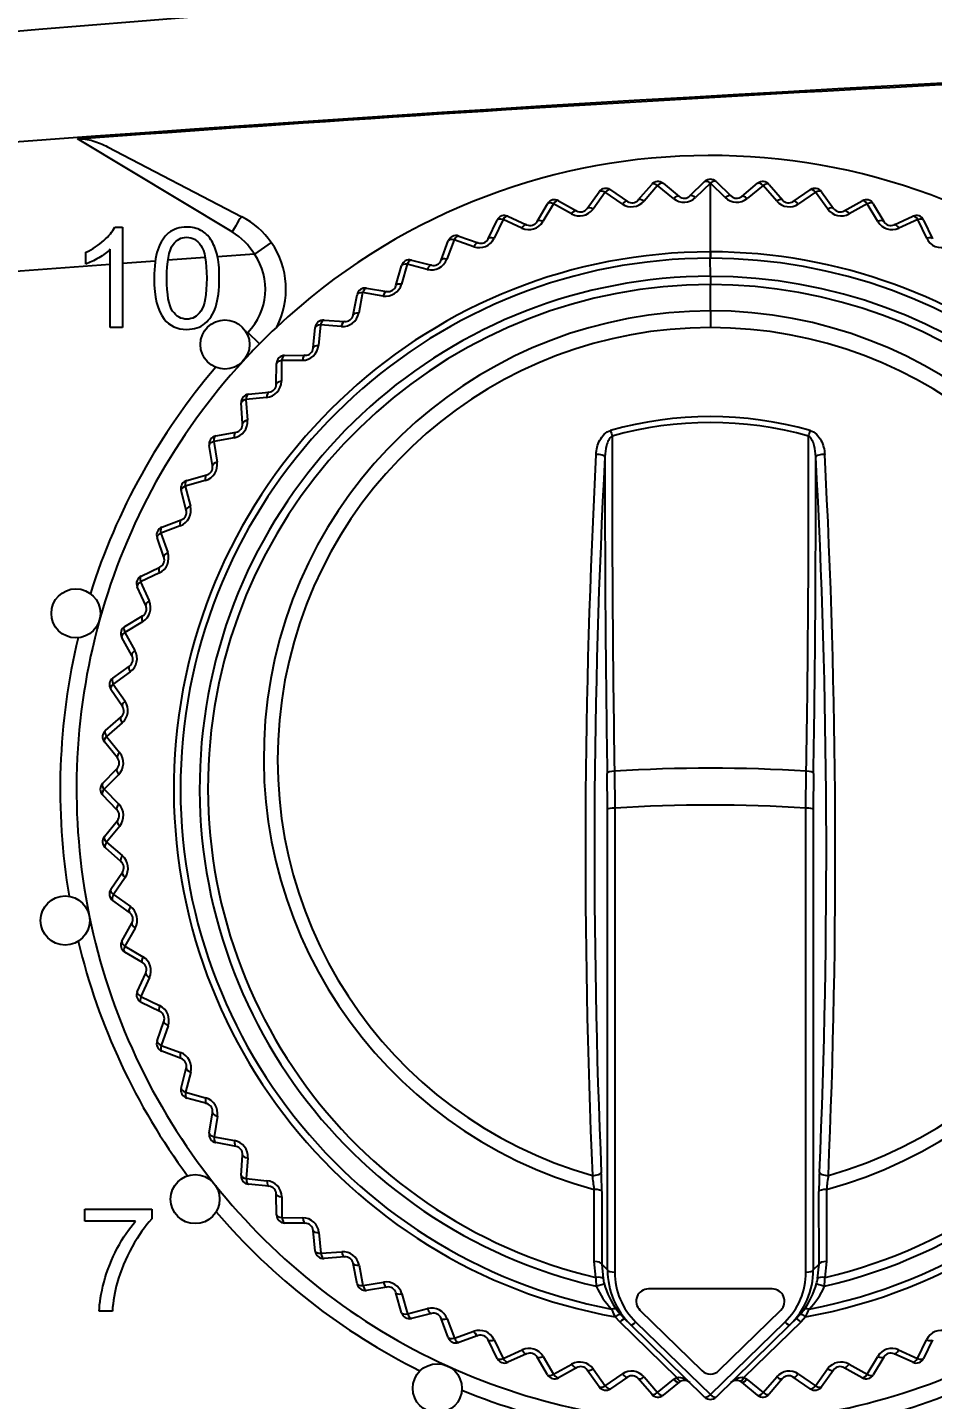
# Model space of a CAD drawing. Header units: millimetres. Extents: x -16130 to 36813, y -8099 to 27484.
# Drawn here: x 30129.19 to 30151.32, y 18296.05 to 18329.6 of the extents above; entities that cross this region are included whole.
import ezdxf

# ---------------------------------------------------------------- set-up
doc = ezdxf.new("R2010")
doc.units = ezdxf.units.MM
doc.header["$LTSCALE"] = 6
doc.header["$PDMODE"] = 99
doc.header["$PDSIZE"] = 1
doc.layers.add('08_DIM', color=3, linetype='Continuous', lineweight=13)
doc.styles.add('KSS_TXT', font='txt.shx', dxfattribs={"bigfont": 'extfont2.shx'})
doc.dimstyles.new('KSS_DIM', dxfattribs={"dimtxt": 3, "dimasz": 2.5, "dimexe": 1.25, "dimexo": 0.625, "dimtad": 1, "dimdsep": 46, "dimtxsty": 'KSS_TXT', "dimblk": 'OPEN30', "dimcen": 0, "dimazin": 2, "dimtfac": 0.75, "dimtmove": 0, "dimatfit": 3, "dimldrblk": 'OPEN30', "dimfxl": 1, "dimtolj": 1, "dimarcsym": 0})

# ---------------------------------------------------------------- blocks, each defined once
blk = doc.blocks.new('_Open30')
at = {"color": 0, "linetype": 'ByBlock', "lineweight": -2}
for p, q in [((-1, 0.268), (0, 0)), ((0, 0), (-1, -0.268)), ((0, 0), (-1, 0))]:
    blk.add_line(p, q, dxfattribs=at)
blk = doc.blocks.new('*D3046')
at = {"layer": '08_DIM', "color": 0, "lineweight": -2, "transparency": 16777216}
for p, q in [((30038.619, 18312.172), (30038.619, 18356.537)), ((30237.819, 18317.172), (30237.819, 18356.537)), ((30235.319, 18355.287), (30041.119, 18355.287))]:
    blk.add_line(p, q, dxfattribs=at)
at = {"layer": 'Defpoints', "color": 0, "transparency": 16777216}
for p in [(30038.619, 18355.287), (30237.819, 18316.547), (30038.619, 18311.547)]:
    blk.add_point(p, dxfattribs=at)
at = {"layer": '08_DIM', "color": 0, "lineweight": -2, "transparency": 16777216, "xscale": 2.5, "yscale": 2.5, "zscale": 2.5, "rotation": 180}
blk.add_blockref('_Open30', (30038.619, 18355.287), dxfattribs=at)
at = {"layer": '08_DIM', "color": 0, "lineweight": -2, "transparency": 16777216, "xscale": 2.5, "yscale": 2.5, "zscale": 2.5}
blk.add_blockref('_Open30', (30237.819, 18355.287), dxfattribs=at)
at = {"layer": '08_DIM', "color": 0, "transparency": 16777216, "insert": (30138.219, 18357.412), "char_height": 3, "attachment_point": 5, "style": 'KSS_TXT'}
blk.add_mtext('\\A1;199.2', dxfattribs=at)
blk = doc.blocks.new('*D3047')
at = {"layer": '08_DIM', "color": 0, "lineweight": -2, "transparency": 16777216}
for p, q in [((30038.619, 18312.172), (30038.619, 18370.304)), ((30370.219, 18305.906), (30370.219, 18370.304)), ((30041.119, 18369.054), (30367.719, 18369.054))]:
    blk.add_line(p, q, dxfattribs=at)
at = {"layer": 'Defpoints', "color": 0, "transparency": 16777216}
for p in [(30370.219, 18369.054), (30038.619, 18311.547), (30370.219, 18305.281)]:
    blk.add_point(p, dxfattribs=at)
at = {"layer": '08_DIM', "color": 0, "lineweight": -2, "transparency": 16777216, "xscale": 2.5, "yscale": 2.5, "zscale": 2.5, "rotation": 180}
blk.add_blockref('_Open30', (30038.619, 18369.054), dxfattribs=at)
at = {"layer": '08_DIM', "color": 0, "lineweight": -2, "transparency": 16777216, "xscale": 2.5, "yscale": 2.5, "zscale": 2.5}
blk.add_blockref('_Open30', (30370.219, 18369.054), dxfattribs=at)
at = {"layer": '08_DIM', "color": 0, "transparency": 16777216, "insert": (30204.419, 18371.179), "char_height": 3, "attachment_point": 5, "style": 'KSS_TXT'}
blk.add_mtext('\\A1;331.6', dxfattribs=at)
blk = doc.blocks.new('*D3049')
at = {"layer": '08_DIM', "color": 0, "lineweight": -2, "transparency": 16777216}
for p, q in [((30200.117, 18343.051), (30005.532, 18343.051)), ((30006.782, 18166.047), (30006.782, 18340.551)), ((30048.444, 18163.547), (30005.532, 18163.547))]:
    blk.add_line(p, q, dxfattribs=at)
at = {"layer": 'Defpoints', "color": 0, "transparency": 16777216}
for p in [(30006.782, 18343.051), (30200.742, 18343.051), (30049.069, 18163.547)]:
    blk.add_point(p, dxfattribs=at)
at = {"layer": '08_DIM', "color": 0, "lineweight": -2, "transparency": 16777216, "xscale": 2.5, "yscale": 2.5, "zscale": 2.5}
for p, rotation in [((30006.782, 18343.051), 90), ((30006.782, 18163.547), 270)]:
    blk.add_blockref('_Open30', p, dxfattribs=dict(at, rotation=rotation))
at = {"layer": '08_DIM', "color": 0, "transparency": 16777216, "insert": (30004.655, 18253.299), "char_height": 3, "attachment_point": 5, "rotation": 90, "style": 'KSS_TXT'}
blk.add_mtext('\\A1;179.5', dxfattribs=at)
blk = doc.blocks.new('140.096a')
at = {"color": 0}
for p, q in [((-76.02, 161.058), (-79.806, 163.333)), ((-79.069, 163.139), (-75.784, 161.429)), ((-66.772, 162.089), (-66.356, 161.805)), ((-66.091, 161.839), (-65.763, 162.221)), ((-65.62, 162.195), (-65.951, 161.812)), ((-65.228, 161.875), (-65.62, 162.195)), ((-65.484, 162.246), (-65.095, 161.927)), ((-64.828, 161.938), (-64.468, 162.29)), ((-64.328, 162.252), (-64.691, 161.898)), ((-64.328, 160.57), (-64.328, 162.252)), ((-63.965, 161.898), (-64.328, 162.252)), ((-64.188, 162.29), (-63.828, 161.938)), ((-63.562, 161.927), (-63.172, 162.246)), ((-63.036, 162.195), (-63.428, 161.875)), ((-62.705, 161.812), (-63.036, 162.195)), ((-62.894, 162.221), (-62.565, 161.839)), ((-62.301, 161.805), (-61.885, 162.089)), ((-68.567, 161.314), (-68.31, 161.748)), ((-68.165, 161.747), (-68.424, 161.312)), ((-67.723, 161.499), (-68.165, 161.747)), ((-68.04, 161.82), (-67.601, 161.573)), ((-67.341, 161.631), (-67.047, 162.04)), ((-66.903, 162.027), (-67.198, 161.616)), ((-66.484, 161.742), (-66.903, 162.027)), ((-61.754, 162.027), (-62.173, 161.742)), ((-61.458, 161.616), (-61.754, 162.027)), ((-61.61, 162.04), (-61.316, 161.631)), ((-61.055, 161.573), (-60.616, 161.82)), ((-60.491, 161.747), (-60.933, 161.499)), ((-60.232, 161.312), (-60.491, 161.747)), ((-60.346, 161.748), (-60.089, 161.314)), ((-69.28, 161.442), (-68.821, 161.234)), ((-59.835, 161.234), (-59.376, 161.442)), ((-78.895, 161.175), (-78.701, 161.175)), ((-78.701, 161.175), (-78.701, 158.716)), ((-69.761, 160.892), (-69.543, 161.346)), ((-69.399, 161.358), (-69.619, 160.902)), ((-68.937, 161.15), (-69.399, 161.358)), ((-59.258, 161.358), (-59.72, 161.15)), ((-59.038, 160.902), (-59.258, 161.358)), ((-59.113, 161.346), (-58.895, 160.892)), ((-75.066, 160.798), (-75.476, 160.512)), ((-70.914, 160.367), (-70.736, 160.839)), ((-70.594, 160.863), (-70.773, 160.39)), ((-70.115, 160.696), (-70.594, 160.863)), ((-70.483, 160.957), (-70.008, 160.79)), ((-79.6, 160.269), (-79.6, 160.56)), ((-79.002, 158.716), (-79.002, 160.632)), ((-76.681, 160.428), (-77.593, 160.363)), ((-75.476, 160.512), (-76.379, 160.449)), ((-64.332, 160.57), (-64.328, 160.57)), ((-64.332, 160.57), (-64.332, 160.412)), ((-64.329, 159.972), (-64.332, 160.412)), ((-64.328, 160.412), (-64.332, 160.412)), ((-64.328, 160.57), (-64.328, 160.412)), ((-77.903, 160.341), (-78.701, 160.283)), ((-72.017, 159.744), (-71.881, 160.229)), ((-71.741, 160.266), (-71.878, 159.779)), ((-71.25, 160.141), (-71.741, 160.266)), ((-71.639, 160.369), (-71.151, 160.244)), ((-64.329, 159.972), (-64.328, 159.972)), ((-64.329, 159.972), (-64.329, 159.769)), ((-64.328, 159.769), (-64.329, 159.769)), ((-64.328, 159.972), (-64.328, 159.769)), ((-64.328, 159.128), (-64.328, 159.769)), ((-73.061, 159.027), (-72.968, 159.522)), ((-72.832, 159.572), (-72.926, 159.074)), ((-72.332, 159.49), (-72.832, 159.572)), ((-72.739, 159.682), (-72.242, 159.601)), ((-64.328, 159.128), (-64.328, 158.717)), ((-73.858, 158.785), (-73.909, 158.28)), ((-73.353, 158.747), (-73.858, 158.785)), ((-73.775, 158.903), (-73.273, 158.865)), ((-78.701, 158.716), (-79.002, 158.716)), ((-75.355, 158.319), (-75.64, 158.601)), ((-74.039, 158.222), (-73.989, 158.723)), ((-74.943, 157.334), (-74.937, 157.838)), ((-74.812, 157.911), (-74.818, 157.404)), ((-74.305, 157.917), (-74.812, 157.911)), ((-74.739, 158.036), (-74.236, 158.041)), ((-75.624, 157.088), (-75.123, 157.138)), ((-75.766, 156.371), (-75.804, 156.874)), ((-75.181, 157.007), (-75.686, 156.957)), ((-75.686, 156.957), (-75.648, 156.451)), ((-76.423, 156.067), (-75.928, 156.16)), ((-76.502, 155.341), (-76.584, 155.838)), ((-75.975, 156.025), (-76.474, 155.931)), ((-76.474, 155.931), (-76.391, 155.43)), ((-77.13, 154.979), (-76.645, 155.116)), ((-77.145, 154.249), (-77.27, 154.737)), ((-76.68, 154.977), (-77.169, 154.84)), ((-77.169, 154.84), (-77.043, 154.349)), ((-77.291, 153.872), (-77.766, 153.693)), ((-77.766, 153.693), (-77.598, 153.214)), ((-77.74, 153.835), (-77.269, 154.013)), ((-77.691, 153.106), (-77.858, 153.582)), ((-77.803, 152.717), (-78.261, 152.498)), ((-78.247, 152.642), (-77.793, 152.86)), ((-78.136, 151.92), (-78.343, 152.379)), ((-78.261, 152.498), (-78.051, 152.035)), ((-78.213, 151.522), (-78.65, 151.264)), ((-78.649, 151.409), (-78.216, 151.666)), ((-78.475, 150.7), (-78.721, 151.139)), ((-78.65, 151.264), (-78.4, 150.821)), ((-78.942, 150.145), (-78.532, 150.439)), ((-78.516, 150.297), (-78.929, 150.001)), ((-78.706, 149.454), (-78.99, 149.87)), ((-78.929, 150.001), (-78.642, 149.582)), ((-79.123, 148.861), (-78.741, 149.19)), ((-78.711, 149.049), (-79.097, 148.719)), ((-79.097, 148.719), (-78.774, 148.326)), ((-78.828, 148.193), (-79.147, 148.583)), ((-79.192, 147.567), (-78.84, 147.927)), ((-78.797, 147.789), (-79.152, 147.427)), ((-66.844, 146.944), (-66.851, 147.814)), ((-66.674, 147.869), (-66.666, 146.963)), ((-61.99, 146.963), (-61.982, 147.869)), ((-61.805, 147.814), (-61.812, 146.944)), ((-79.152, 147.427), (-78.796, 147.063)), ((-78.84, 146.927), (-79.192, 147.287)), ((-79.147, 146.271), (-78.828, 146.66)), ((-78.772, 146.526), (-79.095, 146.135)), ((-78.741, 145.664), (-79.123, 145.992)), ((-79.095, 146.135), (-78.709, 145.804)), ((-78.99, 144.983), (-78.706, 145.399)), ((-78.638, 145.271), (-78.925, 144.853)), ((-78.532, 144.414), (-78.942, 144.708)), ((-78.925, 144.853), (-78.511, 144.557)), ((-78.721, 143.715), (-78.475, 144.154)), ((-78.394, 144.032), (-78.644, 143.591)), ((-78.216, 143.188), (-78.649, 143.445)), ((-78.644, 143.591), (-78.206, 143.332)), ((-78.343, 142.474), (-78.136, 142.933)), ((-78.044, 142.82), (-78.254, 142.358)), ((-78.254, 142.358), (-77.795, 142.138)), ((-77.793, 141.994), (-78.247, 142.212)), ((-77.858, 141.272), (-77.691, 141.747)), ((-77.589, 141.642), (-77.758, 141.164)), ((-77.758, 141.164), (-77.282, 140.985)), ((-77.269, 140.841), (-77.74, 141.018)), ((-77.27, 140.116), (-77.145, 140.604)), ((-77.034, 140.509), (-77.16, 140.018)), ((-77.16, 140.018), (-76.671, 139.881)), ((-76.645, 139.738), (-77.13, 139.874)), ((-76.584, 139.016), (-76.502, 139.513)), ((-76.382, 139.429), (-76.465, 138.928)), ((-76.465, 138.928), (-75.966, 138.835)), ((-75.928, 138.694), (-76.423, 138.787)), ((-75.804, 137.98), (-75.766, 138.482)), ((-75.639, 138.409), (-75.677, 137.904)), ((-75.677, 137.904), (-75.172, 137.854)), ((-75.123, 137.716), (-75.624, 137.766)), ((-67.168, 135.878), (-67.169, 137.641)), ((-66.984, 137.592), (-66.985, 135.816)), ((-61.671, 135.816), (-61.673, 137.592)), ((-61.488, 137.641), (-61.488, 135.878)), ((-74.937, 137.016), (-74.943, 137.519)), ((-74.809, 137.458), (-74.804, 136.951)), ((-79.625, 137.16), (-77.988, 137.16)), ((-79.625, 136.862), (-79.625, 137.16)), ((-77.988, 137.16), (-77.988, 136.918)), ((-74.804, 136.951), (-74.296, 136.946)), ((-78.385, 136.862), (-79.625, 136.862)), ((-74.236, 136.812), (-74.739, 136.818)), ((-73.989, 136.131), (-74.039, 136.632)), ((-73.9, 136.583), (-73.85, 136.078)), ((-73.85, 136.078), (-73.344, 136.117)), ((-73.273, 135.989), (-73.775, 135.951)), ((-72.968, 135.331), (-73.061, 135.826)), ((-72.918, 135.79), (-72.825, 135.292)), ((-67.131, 135.488), (-67.168, 135.878)), ((-66.985, 135.816), (-66.952, 135.46)), ((-66.985, 135.816), (-66.844, 135.674)), ((-61.812, 135.674), (-61.671, 135.816)), ((-61.705, 135.46), (-61.671, 135.816)), ((-61.488, 135.878), (-61.526, 135.488)), ((-72.825, 135.292), (-72.324, 135.375)), ((-72.242, 135.253), (-72.739, 135.171)), ((-71.881, 134.625), (-72.017, 135.11)), ((-71.871, 135.086), (-71.735, 134.598)), ((-62.815, 135.205), (-65.842, 135.205)), ((-78.952, 134.66), (-79.272, 134.66)), ((-71.735, 134.598), (-71.243, 134.724)), ((-71.151, 134.609), (-71.639, 134.485)), ((-66.522, 134.578), (-66.418, 134.469)), ((-66.052, 134.69), (-64.538, 133.211)), ((-64.119, 133.211), (-62.605, 134.69)), ((-62.238, 134.469), (-62.134, 134.579)), ((-70.736, 134.015), (-70.914, 134.486)), ((-70.767, 134.476), (-70.588, 134.002)), ((-66.544, 134.404), (-66.658, 134.524)), ((-65.149, 133.043), (-66.544, 134.404)), ((-66.272, 134.326), (-66.418, 134.469)), ((-64.468, 132.563), (-66.272, 134.326)), ((-66.149, 134.397), (-64.328, 132.621)), ((-64.328, 132.621), (-62.507, 134.397)), ((-62.384, 134.326), (-64.188, 132.563)), ((-62.112, 134.404), (-63.508, 133.043)), ((-62.238, 134.469), (-62.384, 134.326)), ((-61.998, 134.524), (-62.112, 134.404)), ((-70.588, 134.002), (-70.11, 134.17)), ((-70.008, 134.064), (-70.483, 133.897)), ((-69.543, 133.507), (-69.761, 133.961)), ((-69.614, 133.965), (-69.394, 133.507)), ((-59.262, 133.507), (-59.043, 133.965)), ((-58.895, 133.961), (-59.113, 133.507)), ((-69.394, 133.507), (-68.932, 133.717)), ((-68.821, 133.619), (-69.28, 133.412)), ((-59.376, 133.412), (-59.835, 133.619)), ((-59.724, 133.717), (-59.262, 133.507)), ((-68.31, 133.106), (-68.567, 133.539)), ((-68.42, 133.555), (-68.162, 133.119)), ((-68.162, 133.119), (-67.72, 133.368)), ((-67.601, 133.28), (-68.04, 133.034)), ((-67.196, 133.251), (-66.9, 132.839)), ((-61.756, 132.839), (-61.461, 133.251)), ((-60.616, 133.034), (-61.055, 133.28)), ((-60.936, 133.368), (-60.494, 133.119)), ((-60.494, 133.119), (-60.236, 133.555)), ((-60.089, 133.539), (-60.346, 133.106)), ((-67.047, 132.813), (-67.341, 133.223)), ((-66.9, 132.839), (-66.482, 133.126)), ((-66.356, 133.049), (-66.772, 132.765)), ((-65.763, 132.632), (-66.091, 133.014)), ((-65.949, 133.055), (-65.619, 132.67)), ((-65.619, 132.67), (-65.227, 132.992)), ((-65.095, 132.927), (-65.484, 132.608)), ((-65.227, 132.992), (-65.149, 133.043)), ((-65.056, 132.952), (-65.095, 132.927)), ((-63.562, 132.927), (-63.601, 132.952)), ((-63.172, 132.608), (-63.562, 132.927)), ((-63.508, 133.043), (-63.429, 132.992)), ((-63.429, 132.992), (-63.037, 132.67)), ((-63.037, 132.67), (-62.707, 133.055)), ((-62.565, 133.014), (-62.894, 132.632)), ((-61.885, 132.765), (-62.301, 133.049)), ((-62.175, 133.126), (-61.756, 132.839)), ((-61.316, 133.223), (-61.61, 132.813))]:
    blk.add_line(p, q, dxfattribs=at)
for centre in [(-76.198, 158.304), (-79.843, 151.729), (-80.105, 144.217), (-76.928, 137.404), (-71.005, 132.776)]:
    blk.add_circle(centre, 0.6, dxfattribs=at)
for centre, radius, start, end in [((7.482, -893.306), 1062.981, 90.89395, 99.283434), ((-64.328, 147.427), 15.5, 49.7938, 133.1726), ((-66.884, 161.923), 0.2, 55.665, 144.335), ((-65.611, 162.091), 0.2, 50.665, 139.335), ((-64.328, 162.147), 0.2, 45.665, 134.335), ((-63.045, 162.091), 0.2, 40.665, 129.335), ((-61.772, 161.923), 0.2, 35.665, 124.335), ((-68.138, 161.646), 0.2, 60.665, 149.335), ((-66.257, 162.076), 0.404, 235.8029, 319.1935), ((-66.243, 161.97), 0.2, 235.665, 319.335), ((-64.973, 162.188), 0.404, 230.8106, 314.1885), ((-64.968, 162.081), 0.2, 230.665, 314.335), ((-63.684, 162.188), 0.404, 225.8115, 309.1894), ((-63.688, 162.081), 0.2, 225.665, 309.335), ((-62.4, 162.076), 0.404, 220.8065, 304.1971), ((-62.414, 161.97), 0.2, 220.665, 304.335), ((-60.518, 161.646), 0.2, 30.665, 119.335), ((-76.707, 159.655), 2, 34.851, 62.5), ((-69.363, 161.259), 0.2, 65.665, 154.335), ((-67.526, 161.852), 0.404, 240.7927, 324.2006), ((-67.503, 161.747), 0.2, 240.665, 324.335), ((-61.13, 161.852), 0.404, 215.7994, 299.2073), ((-61.153, 161.747), 0.2, 215.665, 299.335), ((-59.294, 161.259), 0.2, 25.665, 114.335), ((-68.771, 161.518), 0.404, 245.7808, 329.2102), ((-68.739, 161.416), 0.2, 245.665, 329.335), ((-59.885, 161.518), 0.404, 210.7898, 294.2192), ((-59.917, 161.416), 0.2, 210.665, 294.335), ((-76.869, 159.669), 1.628, 31.1839, 58.5467), ((-76.707, 159.655), 2, 332.4884, 34.851), ((-70.549, 160.768), 0.2, 70.665, 159.335), ((-69.982, 161.077), 0.404, 250.7672, 334.2229), ((-69.942, 160.979), 0.2, 250.665, 334.335), ((-58.674, 161.077), 0.404, 205.7771, 289.2328), ((-64.322, 147.442), 13.128, 90.0429, 259.7499), ((-64.322, 147.449), 12.964, 90.0451, 259.2353), ((-76.707, 159.655), 1.5, 315.3515, 34.851), ((-64.333, 147.444), 13.126, 11.1596, 89.977), ((-64.334, 147.45), 12.962, 11.1277, 89.9755), ((-71.688, 160.175), 0.2, 75.665, 164.335), ((-71.151, 160.533), 0.404, 255.7453, 339.2444), ((-71.101, 160.438), 0.2, 255.665, 339.335), ((-64.309, 147.463), 12.509, 90.0888, 257.0271), ((-64.31, 147.465), 12.304, 90.086, 256.7477), ((-72.267, 159.888), 0.403, 260.7224, 344.2671), ((-72.21, 159.798), 0.2, 260.665, 344.335), ((-64.343, 147.469), 12.502, 11.0002, 89.9327), ((-64.342, 147.471), 12.298, 10.993, 89.9341), ((-72.771, 159.485), 0.2, 80.665, 169.335), ((-64.319, 148.195), 10.932, 90.0469, 254.8925), ((-73.322, 159.149), 0.403, 265.7002, 349.2903), ((-64.337, 148.196), 10.932, 285.1063, 89.9543), ((-64.328, 147.427), 15.5, 133.1726, 135.3515), ((-73.79, 158.703), 0.2, 85.665, 174.335), ((-73.258, 159.064), 0.2, 265.665, 349.335), ((-64.328, 147.427), 15.9, 135.3515, 135.4741), ((-64.344, 148.151), 10.566, 89.9152, 254.2413), ((-64.312, 148.151), 10.566, 285.7566, 90.087), ((-64.328, 147.427), 15.5, 135.3515, 137.5), ((-74.31, 158.32), 0.403, 270.6797, 354.3137), ((-74.238, 158.241), 0.2, 270.665, 354.335), ((-64.328, 147.427), 15.9, 139.5259, 162.4741), ((-64.328, 147.427), 15.5, 137.5, 164.5), ((-74.737, 157.836), 0.2, 90.665, 179.335), ((-75.221, 157.408), 0.403, 275.6571, 359.3411), ((-75.605, 156.889), 0.2, 95.665, 184.335), ((-75.143, 157.337), 0.2, 275.665, 359.335), ((-76.049, 156.421), 0.403, 280.6338, 4.3703), ((-64.328, 147.577), 8.964, 74.1987, 105.8013), ((-64.328, 147.62), 8.777, 74.1212, 105.8788), ((-76.386, 155.87), 0.2, 100.665, 189.335), ((-75.965, 156.356), 0.2, 280.665, 4.335), ((376.811, 154.958), 443.542, 179.85727, 180.91577), ((-505.467, 154.958), 443.542, 359.08423, 0.14273), ((-76.788, 155.365), 0.402, 285.6147, 9.3971), ((115.057, 145.881), 182.442, 176.94107, 182.48171), ((115.19, 145.89), 182.354, 176.96056, 182.46297), ((378.317, 154.891), 445.224, 179.91397, 180.91072), ((-506.974, 154.891), 445.224, 359.08928, 0.08603), ((-242.815, 145.895), 181.323, 357.52139, 3.05509), ((-244.747, 145.876), 183.474, 357.53389, 3.04333), ((-76.699, 155.308), 0.2, 285.665, 9.335), ((-77.076, 154.787), 0.2, 105.665, 194.335), ((-77.433, 154.248), 0.402, 290.6007, 14.4207), ((-77.339, 154.2), 0.2, 290.665, 14.335), ((-77.669, 153.648), 0.2, 110.665, 199.335), ((-77.977, 153.08), 0.402, 295.5918, 19.4414), ((-77.88, 153.04), 0.2, 295.665, 19.335), ((-78.161, 152.461), 0.2, 115.665, 204.335), ((-78.417, 151.869), 0.402, 300.5822, 24.4646), ((-78.318, 151.838), 0.2, 300.665, 24.335), ((-64.328, 147.427), 15.5, 164.5, 191.5), ((-78.547, 151.237), 0.2, 120.665, 209.335), ((-64.328, 147.427), 15.9, 166.5259, 189.4741), ((-78.649, 150.602), 0.2, 305.665, 29.335), ((-78.75, 150.623), 0.402, 305.5795, 29.4827), ((-78.825, 149.983), 0.2, 125.665, 214.335), ((-64.328, 147.438), 13.122, 280.228, 11.1898), ((-64.329, 147.445), 12.959, 280.745, 11.1548), ((-64.33, 147.451), 12.493, 282.9076, 11.0949), ((-64.33, 147.454), 12.29, 283.1925, 11.0818), ((-78.871, 149.341), 0.2, 310.665, 34.335), ((-78.973, 149.354), 0.402, 310.5844, 34.4949), ((-78.993, 148.71), 0.2, 130.665, 219.335), ((-79.084, 148.07), 0.402, 315.5969, 39.5011), ((-78.983, 148.067), 0.2, 315.665, 39.335), ((-64.328, 110.351), 37.591, 86.4215, 93.5785), ((-79.049, 147.427), 0.2, 135.665, 224.335), ((-79.083, 146.782), 0.402, 320.6015, 44.5075), ((-64.328, 111.847), 35.194, 86.1909, 93.8091), ((-78.983, 146.787), 0.2, 320.665, 44.335), ((-78.993, 146.144), 0.2, 140.665, 229.335), ((-78.871, 145.512), 0.2, 325.665, 49.335), ((-78.97, 145.498), 0.402, 325.6089, 49.5009), ((-78.825, 144.871), 0.2, 145.665, 234.335), ((-64.328, 147.427), 15.5, 191.5, 218.5), ((-78.649, 144.252), 0.2, 330.665, 54.335), ((-78.745, 144.23), 0.402, 330.6167, 54.491), ((-64.328, 147.427), 15.9, 193.5259, 216.4741), ((-78.547, 143.617), 0.2, 150.665, 239.335), ((-78.41, 142.986), 0.402, 335.6226, 59.4811), ((-78.318, 143.016), 0.2, 335.665, 59.335), ((-78.161, 142.392), 0.2, 155.665, 244.335), ((-77.969, 141.776), 0.402, 340.6289, 64.4687), ((-77.88, 141.813), 0.2, 340.665, 64.335), ((-77.669, 141.206), 0.2, 160.665, 249.335), ((-77.423, 140.609), 0.402, 345.6316, 69.4585), ((-77.339, 140.654), 0.2, 345.665, 69.335), ((-77.076, 140.067), 0.2, 165.665, 254.335), ((-76.779, 139.494), 0.402, 350.6346, 74.4469), ((-76.699, 139.545), 0.2, 350.665, 74.335), ((-76.386, 138.983), 0.2, 170.665, 259.335), ((-76.039, 138.44), 0.402, 355.634, 79.4378), ((-75.965, 138.497), 0.2, 355.665, 79.335), ((-75.605, 137.965), 0.2, 175.665, 264.335), ((-72.03, 137.173), 4.884, 5.4932, 9.525), ((-76.592, 137.593), 9.608, 359.9886, 2.7462), ((-52.065, 137.593), 9.608, 177.2538, 180.0114), ((-56.627, 137.174), 4.883, 170.4746, 174.5072), ((-64.328, 147.427), 15.5, 218.5, 245.5), ((-75.211, 137.454), 0.402, 0.6331, 84.429), ((-75.143, 137.517), 0.2, 0.665, 84.335), ((-64.328, 147.427), 15.9, 220.5259, 243.4741), ((-74.737, 137.018), 0.2, 180.665, 269.335), ((-74.3, 136.544), 0.402, 5.63, 89.4218), ((-74.238, 136.612), 0.2, 5.665, 89.335), ((-73.79, 136.15), 0.2, 185.665, 274.335), ((-73.313, 135.716), 0.402, 10.6258, 94.4164), ((-73.258, 135.789), 0.2, 10.665, 94.335), ((-64.956, 135.68), 1.889, 180.1834, 225.7929), ((-64.966, 135.618), 1.701, 180.0432, 225.8986), ((-63.693, 135.619), 1.703, 314.1362, 359.922), ((-63.7, 135.68), 1.888, 314.1958, 359.828), ((-72.771, 135.369), 0.2, 190.665, 279.335), ((-72.259, 134.978), 0.402, 15.6212, 99.4115), ((-72.21, 135.056), 0.2, 15.665, 99.335), ((-63.726, 135.594), 3.406, 181.77, 185.3895), ((-65.398, 136.016), 1.873, 203.3631, 224.0984), ((-65.567, 135.726), 1.41, 190.8904, 195.9949), ((-64.963, 135.881), 2.034, 195.4803, 215.8672), ((-63.694, 135.881), 2.034, 324.1393, 344.5206), ((-63.257, 136.016), 1.872, 315.9055, 336.643), ((-63.09, 135.727), 1.411, 344.0062, 349.1083), ((-64.93, 135.593), 3.406, 354.6107, 358.2308), ((-65.842, 134.905), 0.3, 90, 225.665), ((-62.815, 134.905), 0.3, 314.335, 90), ((-71.688, 134.679), 0.2, 195.665, 284.335), ((-71.143, 134.335), 0.402, 20.6148, 104.4094), ((-71.101, 134.416), 0.2, 20.665, 104.335), ((-64.382, 135.659), 2.543, 201.8426, 206.5114), ((-65.243, 135.697), 1.699, 216.3934, 221.184), ((-63.413, 135.697), 1.698, 318.8262, 323.6151), ((-64.281, 135.663), 2.551, 333.4969, 338.1499), ((-70.549, 134.086), 0.2, 200.665, 289.335), ((-69.976, 133.791), 0.402, 25.6098, 109.4067), ((-69.942, 133.875), 0.2, 25.665, 109.335), ((-64.328, 147.427), 15.5, 272.5, 299.5), ((-58.68, 133.791), 0.402, 70.5932, 154.3902), ((-68.766, 133.351), 0.402, 30.603, 114.4071), ((-68.739, 133.437), 0.2, 30.665, 114.335), ((-59.89, 133.351), 0.402, 65.5929, 149.397), ((-59.917, 133.437), 0.2, 65.665, 149.335), ((-64.328, 147.427), 15.5, 245.5, 272.5), ((-69.363, 133.594), 0.2, 205.665, 294.335), ((-67.523, 133.017), 0.402, 35.5989, 119.4064), ((-67.503, 133.106), 0.2, 35.665, 119.335), ((-64.328, 147.427), 15.9, 274.5259, 297.4741), ((-61.134, 133.017), 0.402, 60.5936, 144.4011), ((-61.153, 133.106), 0.2, 60.665, 144.335), ((-59.294, 133.594), 0.2, 245.665, 334.335), ((-68.138, 133.208), 0.2, 210.665, 299.335), ((-66.255, 132.794), 0.402, 40.5945, 124.4073), ((-66.243, 132.884), 0.2, 40.665, 124.335), ((-64.968, 132.772), 0.2, 45.665, 116.0334), ((-64.328, 133.426), 0.3, 225.665, 314.335), ((-63.688, 132.772), 0.2, 63.9666, 134.335), ((-62.402, 132.794), 0.402, 55.5927, 139.4055), ((-62.414, 132.884), 0.2, 55.665, 139.335), ((-60.518, 133.208), 0.2, 240.665, 329.335), ((-64.328, 147.427), 15.9, 247.5259, 270.4741), ((-66.884, 132.93), 0.2, 215.665, 304.335), ((-65.611, 132.762), 0.2, 220.665, 309.335), ((-64.328, 132.706), 0.2, 225.665, 314.335), ((-63.045, 132.762), 0.2, 230.665, 319.335), ((-61.772, 132.93), 0.2, 235.665, 324.335)]:
    blk.add_arc(centre, radius, start, end, dxfattribs=at)
for centre, major_axis, ratio, start_param, end_param in [((-66.884, 161.923), (0.113, 0.165), 0.39434, 0, 1.187085), ((-65.611, 162.091), (-0.152, 0.13), 0.393901, 5.095773, 6.283185), ((-65.611, 162.091), (0.127, 0.155), 0.394061, 0, 1.187598), ((-63.045, 162.091), (-0.127, 0.155), 0.394061, 5.095587, 6.283185), ((-63.045, 162.091), (0.152, 0.13), 0.393901, 0, 1.187412), ((-61.772, 161.923), (-0.113, 0.165), 0.39434, 5.0961, 6.283185), ((-68.138, 161.646), (-0.172, 0.102), 0.395308, 5.096385, 6.283185), ((-68.138, 161.646), (0.098, 0.174), 0.394854, 0, 1.186275), ((-66.884, 161.923), (-0.162, 0.117), 0.394442, 5.095982, 6.283185), ((-66.468, 161.639), (0.113, 0.165), 0.380094, 0, 1.182313), ((-65.939, 161.709), (-0.152, 0.13), 0.380134, 5.100687, 6.283185), ((-65.222, 161.772), (0.127, 0.155), 0.380115, 0, 1.1826), ((-64.688, 161.795), (-0.14, 0.143), 0.379999, 5.10067, 6.283185), ((-63.968, 161.795), (0.14, 0.143), 0.379999, 0, 1.182515), ((-63.435, 161.772), (-0.127, 0.155), 0.380115, 5.100585, 6.283185), ((-62.717, 161.709), (0.152, 0.13), 0.380134, 0, 1.182499), ((-62.188, 161.639), (-0.113, 0.165), 0.380094, 5.100872, 6.283185), ((-61.772, 161.923), (0.162, 0.117), 0.394442, 0, 1.187203), ((-60.518, 161.646), (-0.098, 0.174), 0.394854, 5.096911, 6.283185), ((-60.518, 161.646), (0.172, 0.102), 0.395308, 0, 1.1868), ((-76.014, 160.985), (0.231, 0.444), 0.076639, 0, 1.446333), ((-69.363, 161.259), (0.082, 0.182), 0.395751, 0, 1.185408), ((-67.699, 161.399), (0.098, 0.174), 0.380092, 0, 1.181809), ((-67.178, 161.514), (-0.162, 0.117), 0.380568, 5.100618, 6.283185), ((-61.478, 161.514), (0.162, 0.117), 0.380568, 0, 1.182568), ((-60.957, 161.399), (-0.098, 0.174), 0.380092, 5.101376, 6.283185), ((-59.294, 161.259), (-0.082, 0.182), 0.395751, 5.097777, 6.283185), ((-69.363, 161.259), (-0.18, 0.087), 0.39628, 5.097164, 6.283185), ((-68.904, 161.052), (0.082, 0.182), 0.38029, 0, 1.181325), ((-68.395, 161.212), (-0.172, 0.102), 0.381096, 5.100666, 6.283185), ((-60.261, 161.212), (0.172, 0.102), 0.381096, 0, 1.182519), ((-59.752, 161.052), (-0.082, 0.182), 0.38029, 5.101861, 6.283185), ((-59.294, 161.259), (0.18, 0.087), 0.39628, 0, 1.186022), ((-70.549, 160.768), (-0.187, 0.071), 0.39723, 5.098359, 6.283185), ((-70.549, 160.768), (0.066, 0.189), 0.397055, 0, 1.184623), ((-70.074, 160.601), (0.066, 0.189), 0.380829, 0, 1.181087), ((-69.581, 160.805), (-0.18, 0.087), 0.381486, 5.101024, 6.283185), ((-59.075, 160.805), (0.18, 0.087), 0.381486, 0, 1.182161), ((-70.727, 160.297), (-0.187, 0.071), 0.381784, 5.101568, 6.283185), ((-71.688, 160.175), (-0.193, 0.054), 0.398532, 5.099445, 6.283185), ((-71.688, 160.175), (0.05, 0.194), 0.398301, 0, 1.183472), ((-71.2, 160.05), (0.05, 0.194), 0.381293, 0, 1.180697), ((-71.824, 159.69), (-0.193, 0.054), 0.382342, 5.101873, 6.283185), ((-72.771, 159.485), (-0.197, 0.037), 0.400042, 5.100464, 6.283185), ((-72.771, 159.485), (0.032, 0.197), 0.399512, 0, 1.182105), ((-72.274, 159.403), (0.032, 0.197), 0.381593, 0, 1.180116), ((-72.865, 158.99), (-0.197, 0.037), 0.382932, 5.1021, 6.283185), ((-73.79, 158.703), (-0.199, 0.02), 0.401484, 5.101559, 6.283185), ((-73.79, 158.703), (0.015, 0.199), 0.400789, 0, 1.180817), ((-73.288, 158.665), (0.015, 0.199), 0.381882, 0, 1.179616), ((-73.84, 158.202), (-0.199, 0.02), 0.383285, 5.10242, 6.283185), ((-74.737, 157.836), (-0.2, 0.002), 0.402575, 5.102854, 6.283185), ((-74.737, 157.836), (-0.002, 0.2), 0.402214, 0, 1.17991), ((-74.233, 157.841), (-0.002, 0.2), 0.382301, 0, 1.179478), ((-74.743, 157.332), (-0.2, 0.002), 0.383186, 5.102933, 6.283185), ((-75.605, 156.889), (-0.02, 0.199), 0.403424, 0, 1.17917), ((-75.103, 156.939), (-0.02, 0.199), 0.382728, 0, 1.1797), ((-75.605, 156.889), (-0.199, -0.015), 0.403473, 5.103959, 6.283185), ((-75.567, 156.387), (-0.199, -0.015), 0.383011, 5.103103, 6.283185), ((-76.386, 155.87), (-0.037, 0.197), 0.404105, 0, 1.17847), ((-75.891, 155.963), (-0.037, 0.197), 0.382684, 0, 1.179907), ((-66.753, 156.148), (0.054, -0.193), 0.006121, 4.428003, 5.172515), ((-61.904, 156.148), (-0.054, -0.193), 0.006121, 1.11067, 1.855183), ((-76.386, 155.87), (-0.197, -0.032), 0.404257, 5.104538, 6.283185), ((-76.305, 155.373), (-0.197, -0.032), 0.382671, 5.102854, 6.283185), ((-67.106, 155.567), (0.2, -0.012), 0.244188, 0.085015, 1.679586), ((-61.55, 155.567), (-0.2, -0.012), 0.244188, 4.6036, 6.19817), ((-76.591, 154.923), (-0.054, 0.193), 0.382263, 0, 1.180372), ((-77.076, 154.787), (-0.194, -0.05), 0.404608, 5.10471, 6.283185), ((-77.076, 154.787), (-0.054, 0.193), 0.404324, 0, 1.178143), ((-76.952, 154.299), (-0.194, -0.05), 0.381876, 5.102334, 6.283185), ((-77.669, 153.648), (-0.189, -0.066), 0.404225, 5.104587, 6.283185), ((-77.669, 153.648), (-0.071, 0.187), 0.404148, 0, 1.178509), ((-77.198, 153.826), (-0.071, 0.187), 0.381582, 0, 1.181393), ((-77.503, 153.173), (-0.189, -0.066), 0.380357, 5.101677, 6.283185), ((-77.707, 152.68), (-0.087, 0.18), 0.380726, 0, 1.183204), ((-78.161, 152.461), (-0.182, -0.082), 0.402946, 5.104135, 6.283185), ((-78.161, 152.461), (-0.087, 0.18), 0.403521, 0, 1.179722), ((-77.953, 152.002), (-0.182, -0.082), 0.378162, 5.100693, 6.283185), ((-78.547, 151.237), (-0.102, 0.172), 0.401883, 0, 1.181367), ((-78.114, 151.494), (-0.102, 0.172), 0.379203, 0, 1.185418), ((-78.547, 151.237), (-0.174, -0.098), 0.4011, 5.102731, 6.283185), ((-78.3, 150.798), (-0.174, -0.098), 0.375576, 5.098883, 6.283185), ((-78.416, 150.277), (-0.117, 0.162), 0.37686, 0, 1.18808), ((-78.825, 149.983), (-0.117, 0.162), 0.399211, 0, 1.183686), ((-78.825, 149.983), (-0.165, -0.113), 0.398449, 5.100384, 6.283185), ((-78.541, 149.567), (-0.165, -0.113), 0.372311, 5.096367, 6.283185), ((-78.61, 149.038), (-0.13, 0.152), 0.373822, 0, 1.191487), ((-78.993, 148.71), (-0.155, -0.127), 0.394709, 5.097236, 6.283185), ((-78.993, 148.71), (-0.13, 0.152), 0.395607, 0, 1.186989), ((-78.673, 148.32), (-0.155, -0.127), 0.368114, 5.093287, 6.283185), ((-78.697, 147.787), (-0.143, 0.14), 0.370212, 0, 1.195878), ((-66.652, 147.812), (-0.2, -0.003), 0.288781, 4.820439, 6.182188), ((-62.004, 147.812), (0.2, -0.003), 0.288781, 0.100997, 1.462746), ((-79.049, 147.427), (-0.143, 0.14), 0.391172, 0, 1.191511), ((-79.049, 147.427), (-0.143, -0.14), 0.389667, 5.093409, 6.283185), ((-78.697, 147.066), (-0.143, -0.14), 0.363029, 5.089578, 6.283185), ((-78.673, 146.533), (-0.155, 0.127), 0.365728, 0, 1.200604), ((-66.645, 146.942), (-0.2, 0), 0.105182, 4.8178, 6.184875), ((-62.011, 146.942), (0.2, 0), 0.105182, 0.098311, 1.465385), ((-78.993, 146.144), (-0.155, 0.127), 0.385841, 0, 1.196289), ((-78.993, 146.144), (-0.13, -0.152), 0.384269, 5.0887, 6.283185), ((-78.61, 145.816), (-0.13, -0.152), 0.358196, 5.085071, 6.283185), ((-78.541, 145.287), (-0.165, 0.113), 0.360866, 0, 1.205077), ((-78.825, 144.871), (-0.165, 0.113), 0.380389, 0, 1.201089), ((-78.825, 144.871), (-0.117, -0.162), 0.378851, 5.083852, 6.283185), ((-78.416, 144.577), (-0.117, -0.162), 0.353404, 5.080553, 6.283185), ((-78.3, 144.056), (-0.174, 0.098), 0.35611, 0, 1.209517), ((-78.547, 143.617), (-0.174, 0.098), 0.375071, 0, 1.205853), ((-78.547, 143.617), (-0.102, -0.172), 0.373504, 5.079114, 6.283185), ((-78.114, 143.36), (-0.102, -0.172), 0.348842, 5.076072, 6.283185), ((-77.953, 142.851), (-0.182, 0.082), 0.351393, 0, 1.213655), ((-78.161, 142.392), (-0.182, 0.082), 0.36988, 0, 1.210339), ((-78.161, 142.392), (-0.087, -0.18), 0.368462, 5.074451, 6.283185), ((-77.707, 142.174), (-0.087, -0.18), 0.34455, 5.071726, 6.283185), ((-77.503, 141.681), (-0.189, 0.066), 0.346968, 0, 1.217608), ((-77.669, 141.206), (-0.189, 0.066), 0.365088, 0, 1.214625), ((-77.669, 141.206), (-0.071, -0.187), 0.363679, 5.070147, 6.283185), ((-77.198, 141.028), (-0.071, -0.187), 0.340564, 5.067665, 6.283185), ((-76.952, 140.555), (-0.194, 0.05), 0.342778, 0, 1.221153), ((-77.076, 140.067), (-0.194, 0.05), 0.360603, 0, 1.218445), ((-77.076, 140.067), (-0.054, -0.193), 0.359405, 5.066085, 6.283185), ((-76.591, 139.931), (-0.054, -0.193), 0.337017, 5.063833, 6.283185), ((-76.305, 139.481), (-0.197, 0.032), 0.33897, 0, 1.22438), ((-76.386, 138.983), (-0.197, 0.032), 0.356652, 0, 1.221948), ((-76.386, 138.983), (-0.037, -0.197), 0.355513, 5.062512, 6.283185), ((-75.891, 138.89), (-0.037, -0.197), 0.333809, 5.060438, 6.283185), ((-75.567, 138.467), (-0.199, 0.015), 0.335557, 0, 1.227192), ((-75.605, 137.965), (-0.199, 0.015), 0.353133, 0, 1.224915), ((-67.194, 138.05), (0.2, 0.01), 0.338169, 4.599218, 6.199118), ((-61.462, 138.05), (-0.2, 0.01), 0.338169, 0.084067, 1.683967), ((-75.605, 137.965), (-0.02, -0.199), 0.352206, 5.059304, 6.283185), ((-75.103, 137.915), (-0.02, -0.199), 0.331118, 5.05734, 6.283185), ((-67.183, 137.587), (0.2, 0), 0.269335, 0.08311, 1.498205), ((-61.473, 137.587), (-0.2, 0), 0.269335, 4.78498, 6.200075), ((-74.743, 137.522), (-0.2, -0.002), 0.332533, 0, 1.229581), ((-74.737, 137.018), (-0.2, -0.002), 0.350163, 0, 1.227479), ((-74.737, 137.018), (-0.002, -0.2), 0.349362, 5.056598, 6.283185), ((-74.233, 137.012), (-0.002, -0.2), 0.328774, 5.054733, 6.283185), ((-73.84, 136.652), (-0.199, -0.02), 0.330006, 0, 1.231615), ((-73.79, 136.15), (-0.199, -0.02), 0.347704, 0, 1.229553), ((-73.79, 136.15), (0.015, -0.199), 0.347059, 5.054349, 6.283185), ((-73.288, 136.188), (0.015, -0.199), 0.326936, 5.05247, 6.283185), ((-72.865, 135.864), (-0.197, -0.037), 0.327835, 0, 1.233181), ((-67.184, 135.811), (0.2, 0), 0.337783, 0.082963, 1.490262), ((-66.645, 135.68), (-0.2, 0), 0.317618, 0.09829, 1.465302), ((-62.011, 135.68), (0.2, 0), 0.317618, 4.817883, 6.184896), ((-61.472, 135.811), (-0.2, 0), 0.337783, 4.792923, 6.200222), ((-72.771, 135.369), (-0.197, -0.037), 0.345718, 0, 1.231168), ((-72.771, 135.369), (0.032, -0.197), 0.345262, 5.052524, 6.283185), ((-72.274, 135.45), (0.032, -0.197), 0.325443, 5.050659, 6.283185), ((-67.147, 135.418), (0.196, 0.038), 0.333602, 0.064954, 1.424411), ((-67.115, 135.284), (0.192, 0.055), 0.044549, 4.686444, 6.227896), ((-61.542, 135.284), (-0.192, 0.055), 0.044552, 0.055289, 1.596756), ((-61.509, 135.418), (-0.196, 0.038), 0.333602, 4.858774, 6.218231), ((-71.824, 135.164), (-0.193, -0.054), 0.326169, 0, 1.234464), ((-71.688, 134.679), (-0.193, -0.054), 0.344265, 0, 1.232419), ((-71.688, 134.679), (0.05, -0.194), 0.343879, 5.051195, 6.283185), ((-71.2, 134.803), (0.05, -0.194), 0.324355, 5.049225, 6.283185), ((-66.77, 134.569), (0.161, 0.118), 0.594382, 0.020266, 1.002815), ((-66.672, 134.446), (0.151, 0.132), 0.259149, 0.008566, 1.258165), ((-61.984, 134.447), (-0.151, 0.132), 0.259191, 5.02497, 6.274599), ((-61.886, 134.569), (-0.161, 0.118), 0.594508, 5.280008, 6.2629), ((-70.727, 134.557), (-0.187, -0.071), 0.324818, 0, 1.235318), ((-66.558, 134.325), (0.14, 0.143), 0.240111, 0, 1.237585), ((-66.133, 134.469), (0.14, 0.143), 0.204417, 3.141593, 4.391058), ((-62.524, 134.469), (-0.14, 0.143), 0.204417, 1.892128, 3.141593), ((-62.099, 134.325), (-0.14, 0.143), 0.240111, 5.0456, 6.283185), ((-70.549, 134.086), (-0.187, -0.071), 0.343165, 0, 1.23322), ((-70.549, 134.086), (0.066, -0.189), 0.342978, 5.050172, 6.283185), ((-70.074, 134.252), (0.066, -0.189), 0.323601, 5.048132, 6.283185), ((-69.581, 134.048), (-0.18, -0.087), 0.323896, 0, 1.23596), ((-59.075, 134.048), (0.18, -0.087), 0.323896, 5.047225, 6.283185), ((-68.904, 133.802), (0.082, -0.182), 0.323087, 5.047423, 6.283185), ((-59.752, 133.802), (-0.082, -0.182), 0.323087, 0, 1.235763), ((-69.363, 133.594), (-0.18, -0.087), 0.342525, 0, 1.233794), ((-69.363, 133.594), (0.082, -0.182), 0.342347, 5.049589, 6.283185), ((-68.395, 133.641), (-0.172, -0.102), 0.323243, 0, 1.236294), ((-67.699, 133.455), (0.098, -0.174), 0.322856, 5.046916, 6.283185), ((-67.178, 133.339), (-0.162, -0.117), 0.322869, 0, 1.236478), ((-61.478, 133.339), (0.162, -0.117), 0.322869, 5.046707, 6.283185), ((-60.957, 133.455), (-0.098, -0.174), 0.322856, 0, 1.236269), ((-60.261, 133.641), (0.172, -0.102), 0.323243, 5.046892, 6.283185), ((-59.294, 133.594), (-0.082, -0.182), 0.342347, 0, 1.233597), ((-59.294, 133.594), (0.18, -0.087), 0.342525, 5.049392, 6.283185), ((-68.138, 133.208), (-0.172, -0.102), 0.342107, 0, 1.234016), ((-68.138, 133.208), (0.098, -0.174), 0.342087, 5.049192, 6.283185), ((-66.468, 133.214), (0.113, -0.165), 0.3227, 5.046721, 6.283185), ((-65.939, 133.144), (-0.152, -0.13), 0.322717, 0, 1.236546), ((-65.222, 133.082), (0.127, -0.155), 0.322713, 5.046601, 6.283185), ((-65.144, 133.132), (0.088, -0.18), 0.236695, 5.111488, 6.283185), ((-63.513, 133.132), (-0.088, -0.18), 0.236695, 0, 1.171697), ((-63.435, 133.082), (-0.127, -0.155), 0.322713, 0, 1.236585), ((-62.717, 133.144), (0.152, -0.13), 0.322717, 5.046639, 6.283185), ((-62.188, 133.214), (-0.113, -0.165), 0.3227, 0, 1.236465), ((-60.518, 133.208), (-0.098, -0.174), 0.342087, 0, 1.233994), ((-60.518, 133.208), (0.172, -0.102), 0.342107, 5.049169, 6.283185), ((-66.884, 132.93), (-0.162, -0.117), 0.341987, 0, 1.234148), ((-66.884, 132.93), (0.113, -0.165), 0.341944, 5.049085, 6.283185), ((-65.611, 132.762), (-0.152, -0.13), 0.341952, 0, 1.23411), ((-65.611, 132.762), (0.127, -0.155), 0.341978, 5.049047, 6.283185), ((-64.328, 132.706), (0.14, 0.143), 0.314574, 3.141593, 4.400908), ((-64.328, 132.706), (-0.14, 0.143), 0.314574, 1.882278, 3.141593), ((-63.045, 132.762), (-0.127, -0.155), 0.341978, 0, 1.234139), ((-63.045, 132.762), (0.152, -0.13), 0.341952, 5.049075, 6.283185), ((-61.772, 132.93), (-0.113, -0.165), 0.341944, 0, 1.234101), ((-61.772, 132.93), (0.162, -0.117), 0.341987, 5.049037, 6.283185)]:
    blk.add_ellipse(centre, major_axis=major_axis, ratio=ratio, start_param=start_param, end_param=end_param, dxfattribs=at)
for points, knots in [([(-59.45, 170.698), (-68.279, 170.028), (-77.1, 169.241), (-94.728, 167.436), (-103.532, 166.417), (-129.886, 163.016), (-147.387, 160.288), (-164.822, 157.098)], [0, 0, 0, 0, 0.25, 0.25, 0.5, 0.5, 1, 1, 1, 1]), ([(-79.806, 163.333), (-68.04, 164.197), (-56.261, 164.853), (-32.683, 165.749), (-20.89, 165.989), (-9.093, 166.021)], [0, 0, 0, 0, 0.5, 0.5, 1, 1, 1, 1]), ([(-79.806, 163.333), (-79.677, 163.343), (-79.549, 163.321), (-79.302, 163.249), (-79.184, 163.199), (-79.069, 163.139)], [0, 0, 0, 0, 0.5, 0.5, 1, 1, 1, 1]), ([(-64.468, 162.29), (-64.464, 162.293), (-64.456, 162.299), (-64.441, 162.301), (-64.426, 162.3), (-64.403, 162.295), (-64.37, 162.281), (-64.341, 162.261), (-64.328, 162.252)], [0, 0, 0, 0, 0.16107, 0.298273, 0.411429, 0.500713, 0.785745, 1, 1, 1, 1]), ([(-64.188, 162.29), (-64.2, 162.301), (-64.219, 162.303), (-64.269, 162.29), (-64.298, 162.274), (-64.328, 162.252)], [0, 0, 0, 0, 0.5, 0.5, 1, 1, 1, 1]), ([(-79.6, 160.56), (-79.433, 160.638), (-79.287, 160.734), (-79.036, 160.959), (-78.947, 161.068), (-78.895, 161.175)], [0, 0, 0, 0, 0.5, 0.5, 1, 1, 1, 1]), ([(-77.93, 159.924), (-77.93, 160.213), (-77.899, 160.446), (-77.84, 160.623), (-77.781, 160.801), (-77.692, 160.936), (-77.575, 161.032), (-77.458, 161.127), (-77.311, 161.174), (-77.132, 161.175), (-77.002, 161.176), (-76.886, 161.147), (-76.787, 161.095), (-76.687, 161.043), (-76.606, 160.965), (-76.541, 160.866), (-76.477, 160.767), (-76.427, 160.645), (-76.391, 160.503), (-76.355, 160.359), (-76.336, 160.166), (-76.336, 159.637), (-76.365, 159.404), (-76.424, 159.229), (-76.483, 159.051), (-76.571, 158.914), (-76.688, 158.818), (-76.804, 158.723), (-76.953, 158.675), (-77.368, 158.675), (-77.554, 158.76), (-77.687, 158.927), (-77.85, 159.131), (-77.93, 159.465), (-77.93, 159.924)], [0, 0, 0, 0, 0.105699, 0.105699, 0.105699, 0.179378, 0.179378, 0.179378, 0.2502, 0.2502, 0.2502, 0.303585, 0.303585, 0.303585, 0.354312, 0.354312, 0.354312, 0.41316, 0.41316, 0.41316, 0.501184, 0.501184, 0.605159, 0.605159, 0.605159, 0.678895, 0.678895, 0.678895, 0.750261, 0.750261, 0.844335, 0.844335, 0.844335, 1, 1, 1, 1]), ([(-77.619, 159.925), (-77.619, 159.522), (-77.572, 159.255), (-77.479, 159.123), (-77.385, 158.989), (-77.27, 158.924), (-76.995, 158.924), (-76.88, 158.989), (-76.785, 159.123), (-76.692, 159.255), (-76.645, 159.523), (-76.645, 160.327), (-76.693, 160.596), (-76.785, 160.728), (-76.879, 160.86), (-76.995, 160.926), (-77.274, 160.926), (-77.383, 160.868), (-77.466, 160.75), (-77.57, 160.603), (-77.619, 160.327), (-77.619, 159.925)], [0, 0, 0, 0, 0.165986, 0.165986, 0.165986, 0.250371, 0.250371, 0.333763, 0.333763, 0.333763, 0.499755, 0.499755, 0.665747, 0.665747, 0.665747, 0.747765, 0.747765, 0.82883, 0.82883, 0.82883, 1, 1, 1, 1]), ([(-79.002, 160.632), (-79.074, 160.562), (-79.168, 160.493), (-79.285, 160.425), (-79.403, 160.356), (-79.507, 160.303), (-79.6, 160.269)], [0, 0, 0, 0, 0.500145, 0.500145, 0.500145, 1, 1, 1, 1]), ([(-67.125, 155.617), (-67.117, 155.737), (-67.089, 155.854), (-67.005, 156.014), (-66.969, 156.065), (-66.882, 156.15), (-66.829, 156.185), (-66.769, 156.202)], [0, 0, 0, 0, 0.5, 0.5, 0.75, 0.75, 1, 1, 1, 1]), ([(-66.73, 156.062), (-66.771, 156.041), (-66.797, 156.001), (-66.84, 155.919), (-66.855, 155.875), (-66.892, 155.743), (-66.903, 155.651), (-66.907, 155.559)], [0, 0, 0, 0, 0.25, 0.25, 0.5, 0.5, 1, 1, 1, 1]), ([(-61.75, 155.559), (-61.753, 155.651), (-61.765, 155.742), (-61.801, 155.875), (-61.816, 155.919), (-61.859, 156), (-61.885, 156.041), (-61.927, 156.062)], [0, 0, 0, 0, 0.5, 0.5, 0.75, 0.75, 1, 1, 1, 1]), ([(-61.887, 156.202), (-61.827, 156.185), (-61.775, 156.15), (-61.688, 156.065), (-61.652, 156.015), (-61.568, 155.855), (-61.539, 155.737), (-61.532, 155.617)], [0, 0, 0, 0, 0.25, 0.25, 0.5, 0.5, 1, 1, 1, 1]), ([(-66.844, 135.674), (-66.844, 137.494), (-66.844, 139.345), (-66.844, 142.168), (-66.844, 143.116), (-66.844, 145.03), (-66.844, 145.99), (-66.844, 146.944)], [0, 0, 0, 0, 0.5, 0.5, 0.75, 0.75, 1, 1, 1, 1]), ([(-66.666, 146.963), (-66.666, 146.005), (-66.666, 145.047), (-66.666, 143.128), (-66.666, 142.164), (-66.666, 139.308), (-66.666, 137.443), (-66.666, 135.617)], [0, 0, 0, 0, 0.25, 0.25, 0.5, 0.5, 1, 1, 1, 1]), ([(-61.99, 135.617), (-61.99, 136.53), (-61.99, 137.455), (-61.99, 139.33), (-61.99, 140.282), (-61.99, 143.139), (-61.99, 145.048), (-61.99, 146.963)], [0, 0, 0, 0, 0.25, 0.25, 0.5, 0.5, 1, 1, 1, 1]), ([(-61.812, 146.944), (-61.812, 145.036), (-61.812, 143.141), (-61.812, 140.317), (-61.812, 139.379), (-61.812, 137.51), (-61.812, 136.584), (-61.812, 135.674)], [0, 0, 0, 0, 0.5, 0.5, 0.75, 0.75, 1, 1, 1, 1]), ([(-77.988, 136.918), (-78.148, 136.746), (-78.308, 136.519), (-78.466, 136.235), (-78.625, 135.949), (-78.747, 135.658), (-78.833, 135.357), (-78.893, 135.144), (-78.935, 134.913), (-78.952, 134.66)], [0, 0, 0, 0, 0.334574, 0.334574, 0.334574, 0.716506, 0.716506, 0.716506, 1, 1, 1, 1]), ([(-79.272, 134.66), (-79.268, 134.859), (-79.23, 135.099), (-79.154, 135.382), (-79.078, 135.664), (-78.972, 135.937), (-78.833, 136.2), (-78.693, 136.461), (-78.543, 136.682), (-78.385, 136.862)], [0, 0, 0, 0, 0.303533, 0.303533, 0.303533, 0.668094, 0.668094, 0.668094, 1, 1, 1, 1]), ([(-65.149, 133.043), (-65.089, 133.058), (-65.027, 133.041), (-64.919, 132.992), (-64.871, 132.957), (-64.828, 132.915)], [0, 0, 0, 0, 0.5, 0.5, 1, 1, 1, 1]), ([(-63.828, 132.915), (-63.786, 132.957), (-63.737, 132.992), (-63.629, 133.041), (-63.568, 133.058), (-63.508, 133.043)], [0, 0, 0, 0, 0.5, 0.5, 1, 1, 1, 1])]:
    blk.add_open_spline(points, degree=3, knots=knots, dxfattribs=at)
for points in [[(-163.666, 153.667), (-112.552, 161.77), (-60.845, 165.919), (-9.093, 166.058)], [(-79.002, 160.261), (-107.185, 158.21), (-135.241, 154.973), (-163.171, 150.546)]]:
    blk.add_open_spline(points, degree=3, dxfattribs=at)

msp = doc.modelspace()

# ---------------------------------------------------------------- block references
at = {"color": 4}
msp.add_blockref('140.096a', (30210.2187, 18163.54656), dxfattribs=at)

# ---------------------------------------------------------------- dimensions: what is measured, and where the dimension line sits
at = {"layer": '08_DIM'}
for base, p1, p2, picture, middle in [((30370.2187, 18369.05405), (30038.6187, 18311.54656), (30370.2187, 18305.28087), '*D3047', (30204.4187, 18371.17905)), ((30038.6187, 18355.28698), (30237.8187, 18316.54656), (30038.6187, 18311.54656), '*D3046', (30138.2187, 18357.41198))]:
    dim = msp.add_linear_dim(base=base, p1=p1, p2=p2, dimstyle='KSS_DIM', dxfattribs=at)
    dim.commit()
    dim.dimension.update_dxf_attribs({"geometry": picture, "text_midpoint": middle})
dim = msp.add_linear_dim(base=(30006.78195, 18343.05107), p1=(30049.0687, 18163.54656), p2=(30200.74241, 18343.05107), angle=90, dimstyle='KSS_DIM', dxfattribs=at)
dim.commit()
dim.dimension.update_dxf_attribs({"geometry": '*D3049', "text_midpoint": (30004.65487, 18253.29881)})

doc.saveas('drawing.dxf')
